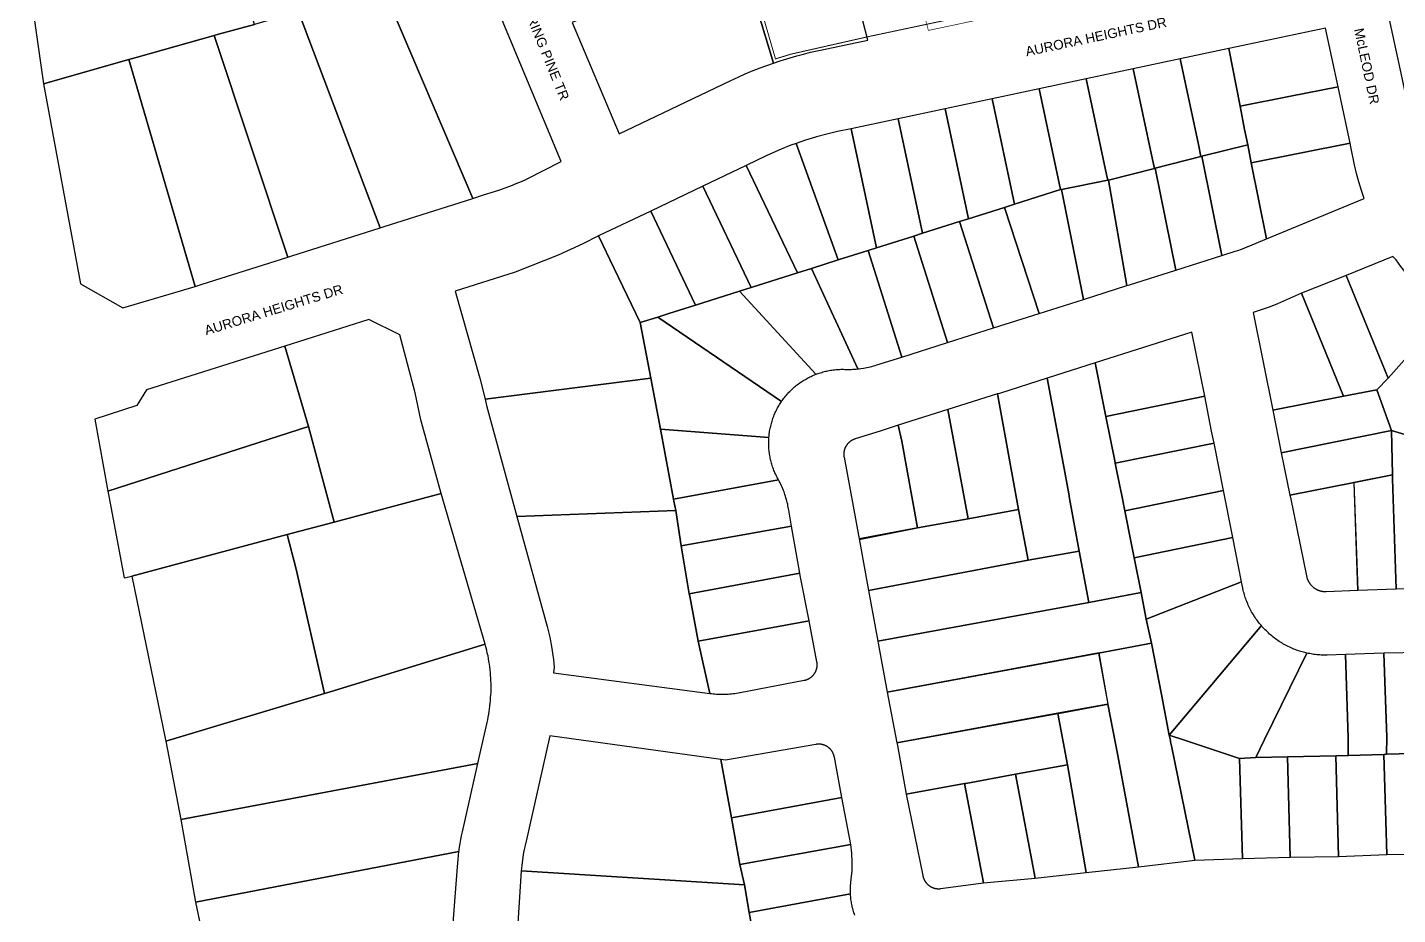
# Model space of a CAD drawing. Header units: metres. Extents: x 620457 to 624057, y 4872349 to 4874194.
# Drawn here: x 620647.1 to 621074.8, y 4872579.3 to 4872856.3 of the extents above; entities that cross this region are included whole.
import ezdxf

# ---------------------------------------------------------------- set-up
doc = ezdxf.new("R2010")
doc.units = ezdxf.units.M
doc.header["$LTSCALE"] = 10
doc.header["$MEASUREMENT"] = 0
doc.linetypes.add('DASHED', pattern=[0.75, 0.5, -0.25])
for name, color, linetype in [('Aurora_Parcel', 252, 'Continuous'), ('Cluster', 7, 'Continuous'), ('Conduit_Distribution_14WAY - 14_10mm', 1, 'DASHED'), ('LB-STNAMES', 141, 'Continuous')]:
    doc.layers.add(name, color=color, linetype=linetype)
doc.styles.get("Standard").update_dxf_attribs({"font": 'arial.ttf'})

msp = doc.modelspace()

# ---------------------------------------------------------------- linework, layer by layer
at = {"layer": 'Aurora_Parcel'}
for points in [[(620678.78, 4872846.22), (620681.01, 4872846.85), (620705.35, 4872853.74), (620706.72, 4872854.13), (620717.94, 4872857.19), (620707.8, 4872892.74), (620647.08, 4872873.69), (620652.1, 4872838.63), (620678.78, 4872846.22)], [(620789.51, 4872803.99), (620792.88, 4872805.06), (620794.54, 4872805.6), (620796.2, 4872806.18), (620798.04, 4872806.88), (620799.63, 4872807.53), (620801.27, 4872808.22), (620802.89, 4872808.93), (620813.69, 4872814.42), (620786.08, 4872880.63), (620768.06, 4872872.96), (620757.76, 4872869.59), (620786.09, 4872802.88), (620789.51, 4872803.99)], [(620866.51, 4872839.65), (620869.12, 4872840.86), (620871.13, 4872841.75), (620873.16, 4872842.6), (620875.83, 4872843.66), (620877.89, 4872844.42), (620879.96, 4872845.16), (620874.86, 4872861.98), (620874.63, 4872862.74), (620870.49, 4872876.43), (620870.31, 4872877.01), (620869.47, 4872879.8), (620817.17, 4872857.78), (620831.79, 4872823.06), (620866.51, 4872839.65)], [(620758.17, 4872794.02), (620786.09, 4872802.88), (620757.76, 4872869.59), (620732.7, 4872861.42), (620731.74, 4872861.15), (620757.25, 4872793.72), (620758.17, 4872794.02)], [(620882.05, 4872845.85), (620884.15, 4872846.51), (620887.24, 4872847.4), (620889.36, 4872847.97), (620891.5, 4872848.52), (620894.63, 4872849.2), (620909.49, 4872852.35), (620904.79, 4872870.54), (620874.63, 4872862.74), (620874.86, 4872861.98), (620879.96, 4872845.16), (620882.05, 4872845.85)], [(621112.38, 4872821.87), (621121.54, 4872825.24), (621109.92, 4872870.08), (621102.64, 4872867.48), (621102.51, 4872867.44), (621100.59, 4872866.82), (621100.41, 4872866.77), (621098.3, 4872866.14), (621096.19, 4872865.56), (621094.05, 4872864.99), (621091.92, 4872864.48), (621089.41, 4872863.91), (621071.91, 4872860.21), (621076.09, 4872840.5), (621080.96, 4872817.55), (621081.19, 4872816.52), (621081.43, 4872815.51), (621081.69, 4872814.5), (621082.03, 4872813.28), (621082.33, 4872812.26), (621082.65, 4872811.28), (621082.78, 4872810.9), (621112.38, 4872821.87)], [(620729.67, 4872784.99), (620757.25, 4872793.72), (620731.74, 4872861.15), (620719.79, 4872857.69), (620717.94, 4872857.19), (620706.72, 4872854.13), (620705.35, 4872853.74), (620728.4, 4872784.59), (620729.67, 4872784.99)], [(621056.23, 4872837.78), (621052.35, 4872856.06), (621032.56, 4872851.86), (621022.1, 4872849.65), (621025.65, 4872831.66), (621041.39, 4872834.81), (621056.23, 4872837.78)], [(620701.67, 4872776.13), (620728.4, 4872784.59), (620705.35, 4872853.74), (620681.01, 4872846.85), (620678.78, 4872846.22), (620699.43, 4872775.45), (620701.67, 4872776.13)], [(621025.65, 4872831.66), (621022.1, 4872849.65), (621006.98, 4872846.44), (621012.64, 4872819.72), (621013.44, 4872815.97), (621013.7, 4872816.04), (621028.02, 4872819.66), (621027.07, 4872824.45), (621025.65, 4872831.66)], [(620699.43, 4872775.45), (620678.78, 4872846.22), (620652.1, 4872838.63), (620663.68, 4872776.28), (620676.84, 4872768.78), (620699.43, 4872775.45)], [(620998.89, 4872812.27), (620998.3, 4872815.03), (620992.3, 4872843.33), (620977.63, 4872840.22), (620983.96, 4872810.33), (620984.34, 4872808.59), (620984.59, 4872808.65), (620998.89, 4872812.27)], [(621013.44, 4872815.97), (621012.64, 4872819.72), (621006.98, 4872846.44), (620992.3, 4872843.33), (620998.3, 4872815.03), (620998.89, 4872812.27), (620999.15, 4872812.34), (621013.44, 4872815.97)], [(620984.34, 4872808.59), (620983.96, 4872810.33), (620977.63, 4872840.22), (620962.96, 4872837.11), (620969.63, 4872805.64), (620969.87, 4872805.71), (620984.34, 4872808.59)], [(620969.63, 4872805.64), (620962.96, 4872837.11), (620948.28, 4872834), (620955.26, 4872801.11), (620969.63, 4872805.64)], [(621059.96, 4872820.17), (621056.98, 4872834.25), (621056.23, 4872837.78), (621041.39, 4872834.81), (621025.65, 4872831.66), (621027.07, 4872824.45), (621028.02, 4872819.66), (621029.15, 4872814), (621059.96, 4872820.17)], [(620940.88, 4872796.56), (620933.61, 4872830.89), (620918.93, 4872827.77), (620926.51, 4872792.02), (620938.1, 4872795.68), (620940.88, 4872796.56)], [(620952.08, 4872800.11), (620955.26, 4872801.11), (620948.28, 4872834), (620933.61, 4872830.89), (620940.88, 4872796.56), (620952.08, 4872800.11)], [(620926.51, 4872792.02), (620918.93, 4872827.77), (620904.26, 4872824.66), (620912.14, 4872787.47), (620923.79, 4872791.16), (620926.51, 4872792.02)], [(620912.14, 4872787.47), (620904.26, 4872824.66), (620899.93, 4872823.74), (620898.33, 4872823.39), (620896.63, 4872822.98), (620893.46, 4872822.15), (620891.74, 4872821.63), (620890.03, 4872821.1), (620887.06, 4872820.09), (620900.13, 4872783.68), (620909.5, 4872786.64), (620912.14, 4872787.47)], [(620900.13, 4872783.68), (620887.06, 4872820.09), (620885.42, 4872819.48), (620882.34, 4872818.26), (620880.74, 4872817.57), (620877.73, 4872816.2), (620871.42, 4872813.18), (620887.44, 4872779.67), (620891.84, 4872781.06), (620900.13, 4872783.68)], [(621029.15, 4872814), (621028.02, 4872819.66), (621013.7, 4872816.04), (621019.92, 4872785.08), (621024.08, 4872786.4), (621024.91, 4872786.68), (621026.12, 4872787.09), (621026.93, 4872787.4), (621028.07, 4872787.85), (621028.12, 4872787.88), (621033.9, 4872790.24), (621029.15, 4872814)], [(621064.41, 4872802.86), (621063.53, 4872805.42), (621063.11, 4872806.74), (621062.72, 4872808.08), (621062.02, 4872810.68), (621061.7, 4872812.04), (621061.39, 4872813.42), (621060.2, 4872819.03), (621059.96, 4872820.17), (621029.15, 4872814), (621033.9, 4872790.24), (621064.41, 4872802.86)], [(620887.44, 4872779.67), (620871.42, 4872813.18), (620857.89, 4872806.72), (620873, 4872775.09), (620887.44, 4872779.67)], [(621019.92, 4872785.08), (621013.7, 4872816.04), (621013.44, 4872815.97), (620999.15, 4872812.34), (621005.54, 4872780.52), (621019.92, 4872785.08)], [(620991.15, 4872775.97), (621005.54, 4872780.52), (620999.15, 4872812.34), (620998.89, 4872812.27), (620984.59, 4872808.65), (620990.3, 4872775.7), (620991.15, 4872775.97)], [(620873, 4872775.09), (620857.89, 4872806.72), (620841.65, 4872798.95), (620855.67, 4872769.61), (620869.41, 4872773.96), (620873, 4872775.09)], [(620976.77, 4872771.37), (620969.87, 4872805.71), (620969.63, 4872805.64), (620955.26, 4872801.11), (620952.08, 4872800.11), (620962.93, 4872766.99), (620976.77, 4872771.37)], [(620990.3, 4872775.7), (620984.59, 4872808.65), (620984.34, 4872808.59), (620969.87, 4872805.71), (620976.77, 4872771.37), (620990.3, 4872775.7)], [(620825.4, 4872791.19), (620830.24, 4872781.06), (620838.34, 4872764.12), (620843.84, 4872765.86), (620847.35, 4872766.97), (620855.67, 4872769.61), (620841.65, 4872798.95), (620825.4, 4872791.19)], [(620962.93, 4872766.99), (620952.08, 4872800.11), (620940.88, 4872796.56), (620938.1, 4872795.68), (620948.63, 4872762.46), (620962.93, 4872766.99)], [(620948.63, 4872762.46), (620938.1, 4872795.68), (620926.51, 4872792.02), (620923.79, 4872791.16), (620934.33, 4872757.94), (620948.63, 4872762.46)], [(620841.69, 4872746.74), (620838.34, 4872764.12), (620830.24, 4872781.06), (620825.4, 4872791.19), (620820.5, 4872788.71), (620812.74, 4872785.14), (620799.3, 4872779.84), (620780.57, 4872773.92), (620788.36, 4872746.8), (620789.99, 4872740.26), (620841.69, 4872746.74)], [(620934.33, 4872757.94), (620923.79, 4872791.16), (620912.14, 4872787.47), (620909.5, 4872786.64), (620920.03, 4872753.39), (620934.33, 4872757.94)], [(620920.03, 4872753.39), (620909.5, 4872786.64), (620900.13, 4872783.68), (620891.84, 4872781.06), (620906.3, 4872749.68), (620906.78, 4872749.74), (620907.27, 4872749.8), (620908.13, 4872749.92), (620908.65, 4872750.03), (620909.17, 4872750.13), (620909.67, 4872750.24), (620910.19, 4872750.35), (620910.69, 4872750.48), (620911.2, 4872750.62), (620911.7, 4872750.76), (620912.21, 4872750.92), (620920.03, 4872753.39)], [(621089.95, 4872767.23), (621088.08, 4872768.7), (621083.09, 4872773.21), (621080.03, 4872776.42), (621075.8, 4872781.68), (621074.39, 4872783.7), (621073.28, 4872784.78), (621058.76, 4872778.8), (621071.91, 4872746.82), (621089.95, 4872767.23)], [(620906.3, 4872749.68), (620891.84, 4872781.06), (620887.44, 4872779.67), (620873, 4872775.09), (620869.41, 4872773.96), (620893.18, 4872747.99), (620893.34, 4872748.05), (620893.5, 4872748.11), (620893.9, 4872748.25), (620894.28, 4872748.38), (620894.66, 4872748.5), (620895.04, 4872748.61), (620895.43, 4872748.73), (620895.82, 4872748.83), (620896.21, 4872748.93), (620896.6, 4872749.02), (620896.99, 4872749.1), (620897.39, 4872749.17), (620897.78, 4872749.24), (620898.21, 4872749.31), (620898.6, 4872749.36), (620899, 4872749.41), (620899.4, 4872749.45), (620899.8, 4872749.48), (620900.2, 4872749.51), (620900.61, 4872749.52), (620901.01, 4872749.55), (620901.41, 4872749.55), (620901.82, 4872749.55), (620902.21, 4872749.53), (620903.15, 4872749.52), (620903.69, 4872749.52), (620904.21, 4872749.53), (620904.72, 4872749.56), (620905.26, 4872749.59), (620905.78, 4872749.64), (620906.3, 4872749.68)], [(621068.31, 4872743.14), (621071.91, 4872746.82), (621058.76, 4872778.8), (621044.79, 4872773.33), (621057.92, 4872741.16), (621068.31, 4872743.14)], [(620893.18, 4872747.99), (620869.41, 4872773.96), (620855.67, 4872769.61), (620847.35, 4872766.97), (620843.84, 4872765.86), (620882.49, 4872739.5), (620882.53, 4872739.56), (620882.76, 4872739.89), (620882.99, 4872740.21), (620883.25, 4872740.55), (620883.5, 4872740.87), (620883.75, 4872741.18), (620884.01, 4872741.49), (620884.27, 4872741.79), (620884.54, 4872742.09), (620884.81, 4872742.38), (620885.08, 4872742.67), (620885.38, 4872742.96), (620885.67, 4872743.22), (620885.96, 4872743.51), (620886.28, 4872743.79), (620886.49, 4872743.98), (620886.58, 4872744.06), (620886.89, 4872744.31), (620887.2, 4872744.57), (620887.52, 4872744.81), (620887.84, 4872745.05), (620888.17, 4872745.29), (620888.49, 4872745.52), (620888.83, 4872745.74), (620889.16, 4872745.96), (620889.51, 4872746.17), (620889.93, 4872746.42), (620890.28, 4872746.62), (620890.63, 4872746.82), (620890.98, 4872747), (620891.34, 4872747.18), (620891.71, 4872747.36), (620892.07, 4872747.52), (620892.44, 4872747.69), (620892.81, 4872747.84), (620893.18, 4872747.99)], [(621057.92, 4872741.16), (621044.79, 4872773.33), (621037.34, 4872770.03), (621035.06, 4872769.1), (621029.72, 4872767.32), (621035.9, 4872736.84), (621057.92, 4872741.16)], [(621099.22, 4872760.93), (621097.75, 4872761.6), (621096.3, 4872762.55), (621094.92, 4872763.43), (621093.1, 4872764.72), (621091.76, 4872765.64), (621090.74, 4872766.6), (621089.95, 4872767.23), (621071.91, 4872746.82), (621068.31, 4872743.14), (621072.91, 4872730.42), (621080.49, 4872728.2), (621099.22, 4872760.93)], [(620776.2, 4872710.74), (620769.85, 4872733.81), (620768.16, 4872742.17), (620763.39, 4872760.27), (620753.66, 4872765.14), (620727.41, 4872756.78), (620734.82, 4872731.7), (620742.86, 4872701.85), (620776.2, 4872710.74)], [(620882.49, 4872739.5), (620843.84, 4872765.86), (620838.34, 4872764.12), (620841.69, 4872746.74), (620844.75, 4872730.83), (620878.55, 4872728.27), (620878.59, 4872728.68), (620878.63, 4872729.08), (620878.68, 4872729.48), (620878.73, 4872729.88), (620878.79, 4872730.26), (620878.86, 4872730.67), (620878.94, 4872731.06), (620879.02, 4872731.46), (620879.11, 4872731.85), (620879.21, 4872732.24), (620879.32, 4872732.65), (620879.43, 4872733.03), (620879.54, 4872733.42), (620879.67, 4872733.8), (620879.8, 4872734.18), (620879.93, 4872734.56), (620880.08, 4872734.94), (620880.23, 4872735.31), (620880.38, 4872735.68), (620880.54, 4872736.04), (620880.71, 4872736.41), (620880.9, 4872736.79), (620881.08, 4872737.15), (620881.27, 4872737.51), (620881.47, 4872737.86), (620881.67, 4872738.2), (620881.87, 4872738.55), (620882.08, 4872738.89), (620882.31, 4872739.23), (620882.49, 4872739.5)], [(621014.62, 4872741.19), (621010.59, 4872761.17), (620980.43, 4872751.56), (620983.77, 4872734.87), (621014.62, 4872741.19)], [(620734.82, 4872731.7), (620727.41, 4872756.78), (620684.23, 4872743.13), (620681.27, 4872738.26), (620668.14, 4872734.02), (620672.22, 4872711.56), (620734.82, 4872731.7)], [(620994.72, 4872679.86), (620992.55, 4872690.71), (620991.75, 4872694.82), (620989.69, 4872705.42), (620988.62, 4872710.66), (620988.44, 4872711.58), (620988.12, 4872713.05), (620986.67, 4872720.24), (620986.52, 4872721.03), (620983.77, 4872734.87), (620980.43, 4872751.56), (620965.42, 4872746.8), (620970.37, 4872720.3), (620972.18, 4872710.65), (620972.44, 4872709.2), (620975.37, 4872692.81), (620978.43, 4872676.81), (620994.72, 4872679.86)], [(620849.47, 4872705.44), (620848.92, 4872708.41), (620848.81, 4872708.99), (620844.75, 4872730.83), (620841.69, 4872746.74), (620789.99, 4872740.26), (620790.44, 4872738.24), (620799.83, 4872703.56), (620849.47, 4872705.44)], [(620975.37, 4872692.81), (620972.44, 4872709.2), (620972.18, 4872710.65), (620970.37, 4872720.3), (620965.42, 4872746.8), (620950.5, 4872742.05), (620949.95, 4872741.88), (620956.49, 4872705.76), (620959.44, 4872689.96), (620975.37, 4872692.81)], [(620956.49, 4872705.76), (620949.95, 4872741.88), (620934.43, 4872736.96), (620940.71, 4872702.86), (620956.49, 4872705.76)], [(621017.51, 4872726.48), (621016.77, 4872730.25), (621014.62, 4872741.19), (620983.77, 4872734.87), (620986.52, 4872721.03), (620986.67, 4872720.24), (621017.51, 4872726.48)], [(621072.91, 4872730.42), (621068.31, 4872743.14), (621057.92, 4872741.16), (621035.9, 4872736.84), (621038.49, 4872723.45), (621072.91, 4872730.42)], [(620940.71, 4872702.86), (620934.43, 4872736.96), (620918.94, 4872732.08), (620920.02, 4872727.1), (620924.93, 4872700.12), (620940.71, 4872702.86)], [(620924.93, 4872700.12), (620920.02, 4872727.1), (620918.94, 4872732.08), (620913.29, 4872730.28), (620905.53, 4872727.82), (620905.43, 4872727.79), (620905.33, 4872727.73), (620905.26, 4872727.72), (620905.18, 4872727.71), (620905.12, 4872727.67), (620905.01, 4872727.64), (620904.94, 4872727.59), (620904.85, 4872727.57), (620904.78, 4872727.54), (620904.7, 4872727.5), (620904.56, 4872727.43), (620904.45, 4872727.37), (620904.32, 4872727.29), (620904.25, 4872727.25), (620904.18, 4872727.2), (620904.11, 4872727.15), (620904.06, 4872727.1), (620903.97, 4872727.05), (620903.92, 4872727), (620903.83, 4872726.94), (620903.78, 4872726.91), (620903.69, 4872726.82), (620903.65, 4872726.78), (620903.51, 4872726.67), (620903.41, 4872726.63), (620903.38, 4872726.55), (620903.32, 4872726.5), (620903.26, 4872726.41), (620903.2, 4872726.36), (620903.1, 4872726.25), (620903.03, 4872726.16), (620902.97, 4872726.09), (620902.92, 4872726.02), (620902.84, 4872725.89), (620902.78, 4872725.82), (620902.73, 4872725.74), (620902.68, 4872725.66), (620902.64, 4872725.6), (620902.6, 4872725.51), (620902.55, 4872725.45), (620902.51, 4872725.38), (620902.47, 4872725.31), (620902.45, 4872725.21), (620902.39, 4872725.15), (620902.33, 4872725), (620902.31, 4872724.92), (620902.24, 4872724.77), (620902.2, 4872724.65), (620902.19, 4872724.59), (620902.17, 4872724.52), (620902.12, 4872724.42), (620902.08, 4872724.34), (620902.06, 4872724.26), (620902.06, 4872724.17), (620902.02, 4872724.01), (620902.01, 4872723.92), (620901.99, 4872723.86), (620901.95, 4872723.75), (620901.94, 4872723.69), (620901.93, 4872723.58), (620901.93, 4872723.47), (620901.93, 4872723.41), (620901.93, 4872723.32), (620901.93, 4872723.21), (620901.93, 4872723.14), (620901.92, 4872722.98), (620901.93, 4872722.9), (620901.93, 4872722.81), (620901.93, 4872722.72), (620901.93, 4872722.63), (620901.93, 4872722.55), (620901.94, 4872722.46), (620901.95, 4872722.39), (620901.95, 4872722.29), (620901.99, 4872722.2), (620902.01, 4872722.12), (620906.74, 4872696.65), (620906.77, 4872696.48), (620924.93, 4872700.12)], [(620679.68, 4872685.02), (620728.15, 4872697.94), (620742.86, 4872701.85), (620734.82, 4872731.7), (620672.22, 4872711.56), (620672.52, 4872709.95), (620677.28, 4872684.46), (620679.68, 4872685.02)], [(620881.55, 4872715.07), (620881.34, 4872715.44), (620881.15, 4872715.8), (620880.97, 4872716.15), (620880.79, 4872716.51), (620880.61, 4872716.89), (620880.45, 4872717.24), (620880.29, 4872717.61), (620880.14, 4872717.98), (620879.99, 4872718.35), (620879.86, 4872718.73), (620879.72, 4872719.11), (620879.59, 4872719.52), (620879.47, 4872719.9), (620879.36, 4872720.28), (620879.25, 4872720.67), (620879.15, 4872721.06), (620879.06, 4872721.45), (620878.97, 4872721.84), (620878.9, 4872722.24), (620878.82, 4872722.63), (620878.76, 4872723.03), (620878.7, 4872723.42), (620878.65, 4872723.85), (620878.6, 4872724.25), (620878.57, 4872724.65), (620878.54, 4872725.05), (620878.51, 4872725.45), (620878.5, 4872725.85), (620878.49, 4872726.25), (620878.49, 4872726.65), (620878.49, 4872727.05), (620878.51, 4872727.46), (620878.53, 4872727.86), (620878.55, 4872728.27), (620844.75, 4872730.83), (620848.81, 4872708.99), (620881.55, 4872715.07)], [(621061.22, 4872714.23), (621073.23, 4872716.66), (621072.91, 4872730.42), (621038.49, 4872723.45), (621041.2, 4872710.32), (621061.22, 4872714.23)], [(621086.25, 4872681.24), (621085.01, 4872726.97), (621080.49, 4872728.2), (621072.91, 4872730.42), (621073.23, 4872716.66), (621073.23, 4872715.39), (621074.34, 4872681.03), (621086.25, 4872681.24)], [(621020.43, 4872711.75), (621017.51, 4872726.48), (620986.67, 4872720.24), (620988.12, 4872713.05), (620988.44, 4872711.58), (620988.62, 4872710.66), (620989.69, 4872705.42), (621020.43, 4872711.75)], [(620885.56, 4872700.56), (620884.77, 4872705.54), (620884.62, 4872706.4), (620884.51, 4872706.92), (620884.42, 4872707.43), (620884.29, 4872707.95), (620884.16, 4872708.44), (620884.02, 4872708.94), (620883.88, 4872709.45), (620883.73, 4872709.95), (620883.56, 4872710.44), (620883.27, 4872711.28), (620883.07, 4872711.76), (620882.88, 4872712.25), (620882.69, 4872712.73), (620882.47, 4872713.2), (620882.27, 4872713.68), (620882.03, 4872714.14), (620881.79, 4872714.61), (620881.55, 4872715.07), (620848.81, 4872708.99), (620848.92, 4872708.41), (620849.47, 4872705.44), (620851.16, 4872694.44), (620885.56, 4872700.56)], [(621074.34, 4872681.03), (621073.23, 4872715.39), (621073.23, 4872716.66), (621061.12, 4872714.21), (621062.36, 4872680.6), (621074.34, 4872681.03)], [(620741.63, 4872648.92), (620789.99, 4872663.73), (620776.2, 4872710.74), (620742.86, 4872701.85), (620728.15, 4872697.94), (620731.01, 4872687.14), (620739.79, 4872648.4), (620741.63, 4872648.92)], [(621023.38, 4872697.05), (621020.43, 4872711.75), (620989.69, 4872705.42), (620991.75, 4872694.82), (620992.55, 4872690.71), (621023.38, 4872697.05)], [(621051.76, 4872680.17), (621051.87, 4872680.17), (621051.97, 4872680.17), (621052.08, 4872680.17), (621052.18, 4872680.17), (621052.26, 4872680.17), (621052.39, 4872680.17), (621052.51, 4872680.18), (621062.36, 4872680.6), (621061.22, 4872714.23), (621041.2, 4872710.32), (621041.37, 4872709.49), (621046.36, 4872685.1), (621046.4, 4872684.96), (621046.44, 4872684.83), (621046.46, 4872684.73), (621046.49, 4872684.66), (621046.49, 4872684.53), (621046.51, 4872684.42), (621046.58, 4872684.3), (621046.62, 4872684.23), (621046.63, 4872684.13), (621046.66, 4872684.02), (621046.73, 4872683.93), (621046.77, 4872683.84), (621046.83, 4872683.71), (621046.9, 4872683.63), (621046.92, 4872683.51), (621046.96, 4872683.4), (621047.04, 4872683.35), (621047.06, 4872683.24), (621047.11, 4872683.1), (621047.18, 4872683.04), (621047.22, 4872682.95), (621047.31, 4872682.86), (621047.34, 4872682.77), (621047.45, 4872682.65), (621047.5, 4872682.55), (621047.57, 4872682.48), (621047.63, 4872682.4), (621047.69, 4872682.32), (621047.76, 4872682.23), (621047.83, 4872682.16), (621047.9, 4872682.08), (621047.97, 4872682.03), (621048.05, 4872681.93), (621048.11, 4872681.89), (621048.23, 4872681.75), (621048.31, 4872681.66), (621048.39, 4872681.61), (621048.5, 4872681.54), (621048.55, 4872681.48), (621048.65, 4872681.41), (621048.72, 4872681.35), (621048.81, 4872681.29), (621048.89, 4872681.21), (621048.98, 4872681.17), (621049.07, 4872681.11), (621049.18, 4872681.03), (621049.29, 4872680.98), (621049.38, 4872680.93), (621049.45, 4872680.87), (621049.56, 4872680.83), (621049.66, 4872680.78), (621049.75, 4872680.74), (621049.86, 4872680.71), (621049.94, 4872680.65), (621050.04, 4872680.61), (621050.14, 4872680.58), (621050.28, 4872680.55), (621050.39, 4872680.49), (621050.5, 4872680.45), (621050.59, 4872680.44), (621050.69, 4872680.42), (621050.78, 4872680.37), (621050.89, 4872680.31), (621050.99, 4872680.3), (621051.07, 4872680.29), (621051.2, 4872680.27), (621051.33, 4872680.25), (621051.46, 4872680.23), (621051.56, 4872680.18), (621051.65, 4872680.17), (621051.76, 4872680.17)], [(620856.45, 4872664.7), (620853.83, 4872678.79), (620853.7, 4872679.51), (620851.26, 4872693.83), (620851.16, 4872694.44), (620849.47, 4872705.44), (620799.83, 4872703.56), (620809.37, 4872669.29), (620809.87, 4872667.19), (620810.14, 4872665.99), (620810.38, 4872664.79), (620810.61, 4872663.58), (620810.81, 4872662.38), (620811.13, 4872660.2), (620811.27, 4872658.98), (620811.39, 4872657.75), (620811.49, 4872656.53), (620811.32, 4872654.8), (620860.09, 4872648.37), (620856.45, 4872664.7)], [(620959.44, 4872689.96), (620956.49, 4872705.76), (620940.71, 4872702.86), (620924.93, 4872700.12), (620906.74, 4872696.65), (620906.72, 4872696.64), (620909.62, 4872680.54), (620959.44, 4872689.96)], [(620739.79, 4872648.4), (620731.01, 4872687.14), (620728.15, 4872697.94), (620679.68, 4872685.02), (620690.09, 4872634.4), (620690.3, 4872633.47), (620739.79, 4872648.4)], [(620888.2, 4872685.97), (620885.56, 4872700.56), (620851.16, 4872694.44), (620851.26, 4872693.83), (620853.7, 4872679.51), (620888.2, 4872685.97)], [(621026.06, 4872683.21), (621023.38, 4872697.05), (620992.55, 4872690.71), (620994.72, 4872679.86), (620994.93, 4872678.78), (620996.36, 4872671.61), (621026.06, 4872683.21)], [(620978.43, 4872676.81), (620975.37, 4872692.81), (620959.44, 4872689.96), (620909.62, 4872680.54), (620912.54, 4872664.73), (620978.43, 4872676.81)], [(620891.09, 4872671.08), (620888.34, 4872685.24), (620888.2, 4872685.97), (620853.7, 4872679.51), (620853.83, 4872678.79), (620856.45, 4872664.7), (620891.09, 4872671.08)], [(621032.29, 4872669.55), (621032, 4872669.88), (621031.7, 4872670.24), (621031.43, 4872670.58), (621031.15, 4872670.96), (621030.88, 4872671.31), (621030.61, 4872671.68), (621030.36, 4872672.06), (621030.11, 4872672.43), (621029.69, 4872673.1), (621029.46, 4872673.49), (621029.24, 4872673.89), (621029.02, 4872674.28), (621028.8, 4872674.68), (621028.6, 4872675.09), (621028.41, 4872675.5), (621028.21, 4872675.9), (621028.04, 4872676.32), (621027.75, 4872677.05), (621027.57, 4872677.47), (621027.42, 4872677.9), (621027.27, 4872678.32), (621027.12, 4872678.75), (621027, 4872679.19), (621026.87, 4872679.63), (621026.75, 4872680.07), (621026.64, 4872680.51), (621026.47, 4872681.27), (621026.06, 4872683.21), (620996.36, 4872671.61), (620997.97, 4872664.03), (621001.08, 4872648.03), (621003.55, 4872635.33), (621032.29, 4872669.55)], [(620981.48, 4872660.93), (620997.97, 4872664.03), (620996.36, 4872671.61), (620994.93, 4872678.78), (620994.72, 4872679.86), (620978.43, 4872676.81), (620912.54, 4872664.73), (620912.66, 4872664.1), (620915.46, 4872648.73), (620981.48, 4872660.93)], [(620864.29, 4872648.13), (620864.83, 4872648.15), (620865.35, 4872648.16), (620865.88, 4872648.19), (620866.4, 4872648.23), (620866.92, 4872648.27), (620867.44, 4872648.33), (620867.97, 4872648.4), (620868.48, 4872648.47), (620869, 4872648.56), (620869.46, 4872648.64), (620869.55, 4872648.66), (620889.59, 4872652.47), (620889.7, 4872652.49), (620889.78, 4872652.51), (620889.87, 4872652.53), (620889.95, 4872652.55), (620890.03, 4872652.57), (620890.12, 4872652.61), (620890.19, 4872652.62), (620890.27, 4872652.65), (620890.36, 4872652.68), (620890.44, 4872652.71), (620890.52, 4872652.74), (620890.62, 4872652.78), (620890.7, 4872652.82), (620890.78, 4872652.85), (620890.86, 4872652.89), (620890.94, 4872652.93), (620891.01, 4872652.97), (620891.09, 4872653.01), (620891.16, 4872653.05), (620891.23, 4872653.1), (620891.31, 4872653.14), (620891.38, 4872653.18), (620891.47, 4872653.25), (620891.54, 4872653.3), (620891.61, 4872653.35), (620891.68, 4872653.41), (620891.75, 4872653.46), (620891.82, 4872653.51), (620891.89, 4872653.57), (620891.95, 4872653.63), (620892.02, 4872653.68), (620892.08, 4872653.74), (620892.14, 4872653.8), (620892.21, 4872653.88), (620892.27, 4872653.94), (620892.33, 4872654.01), (620892.39, 4872654.07), (620892.45, 4872654.14), (620892.5, 4872654.2), (620892.56, 4872654.27), (620892.61, 4872654.34), (620892.67, 4872654.41), (620892.72, 4872654.48), (620892.77, 4872654.55), (620892.82, 4872654.64), (620892.86, 4872654.71), (620892.92, 4872654.77), (620892.95, 4872654.86), (620893, 4872654.93), (620893.04, 4872655.01), (620893.08, 4872655.09), (620893.12, 4872655.16), (620893.16, 4872655.24), (620893.19, 4872655.32), (620893.23, 4872655.4), (620893.27, 4872655.5), (620893.3, 4872655.58), (620893.33, 4872655.67), (620893.36, 4872655.75), (620893.38, 4872655.83), (620893.41, 4872655.91), (620893.43, 4872656), (620893.45, 4872656.08), (620893.49, 4872656.16), (620893.5, 4872656.24), (620893.52, 4872656.33), (620893.54, 4872656.43), (620893.55, 4872656.51), (620893.57, 4872656.61), (620893.58, 4872656.69), (620893.59, 4872656.78), (620893.6, 4872656.87), (620893.61, 4872656.96), (620893.61, 4872657.04), (620893.62, 4872657.13), (620893.62, 4872657.21), (620893.62, 4872657.3), (620893.62, 4872657.41), (620893.62, 4872657.5), (620893.62, 4872657.59), (620893.61, 4872657.68), (620893.61, 4872657.76), (620893.59, 4872657.85), (620893.58, 4872657.94), (620893.57, 4872658.02), (620893.56, 4872658.1), (620893.54, 4872658.2), (620893.53, 4872658.27), (620891.09, 4872671.08), (620856.45, 4872664.7), (620860.09, 4872648.37), (620860.59, 4872648.32), (620861.13, 4872648.26), (620861.65, 4872648.21), (620862.18, 4872648.18), (620862.7, 4872648.16), (620863.23, 4872648.14), (620863.77, 4872648.13), (620864.29, 4872648.13)], [(621030.52, 4872628.42), (621033.25, 4872633.97), (621046.47, 4872660.97), (621045.89, 4872661.11), (621045.44, 4872661.22), (621045.02, 4872661.34), (621044.57, 4872661.47), (621044.15, 4872661.61), (621043.71, 4872661.76), (621043.28, 4872661.91), (621042.85, 4872662.06), (621042.43, 4872662.23), (621042.01, 4872662.41), (621041.59, 4872662.59), (621041.18, 4872662.78), (621040.63, 4872663.04), (621040.22, 4872663.26), (621039.82, 4872663.46), (621039.42, 4872663.68), (621039.03, 4872663.9), (621038.63, 4872664.13), (621038.24, 4872664.38), (621037.84, 4872664.63), (621037.48, 4872664.88), (621037.1, 4872665.15), (621036.73, 4872665.41), (621036.37, 4872665.68), (621035.89, 4872666.06), (621035.54, 4872666.35), (621035.18, 4872666.64), (621034.84, 4872666.93), (621034.5, 4872667.25), (621034.17, 4872667.56), (621033.84, 4872667.87), (621033.52, 4872668.19), (621033.2, 4872668.53), (621032.9, 4872668.86), (621032.59, 4872669.2), (621032.29, 4872669.55), (621003.55, 4872635.33), (621008.25, 4872633.78), (621025.44, 4872628.11), (621030.52, 4872628.42)], [(620787.68, 4872626.54), (620788.1, 4872628.4), (620790.59, 4872639.35), (620790.77, 4872640.14), (620790.93, 4872641), (620791.09, 4872641.86), (620791.16, 4872642), (620791.24, 4872642.72), (620791.36, 4872643.62), (620791.47, 4872644.45), (620791.55, 4872645.34), (620791.65, 4872646.13), (620791.69, 4872647.05), (620791.76, 4872647.93), (620791.8, 4872648.79), (620791.81, 4872649.67), (620791.82, 4872650.52), (620791.81, 4872651.44), (620791.78, 4872652.31), (620791.74, 4872653.18), (620791.68, 4872654.06), (620791.61, 4872654.91), (620791.52, 4872655.79), (620791.41, 4872656.66), (620791.29, 4872657.52), (620791.16, 4872658.39), (620791.03, 4872659.25), (620790.9, 4872660.08), (620790.62, 4872660.95), (620790.48, 4872661.81), (620790.22, 4872662.97), (620789.99, 4872663.73), (620741.63, 4872648.92), (620739.79, 4872648.4), (620690.3, 4872633.47), (620695.02, 4872609.04), (620787.68, 4872626.54)], [(621011.53, 4872596.3), (621004.22, 4872632.01), (621003.97, 4872633.26), (621003.88, 4872633.74), (621003.55, 4872635.33), (621001.08, 4872648.03), (620997.97, 4872664.03), (620981.48, 4872660.93), (620984.37, 4872645.03), (620987.46, 4872628.96), (620993.91, 4872594.29), (621011.53, 4872596.3)], [(620968.8, 4872642.12), (620968.96, 4872642.15), (620984.49, 4872645.01), (620981.63, 4872661.04), (620915.46, 4872648.73), (620918.51, 4872632.92), (620968.8, 4872642.12)], [(621052.7, 4872660.34), (621052.35, 4872660.34), (621051.89, 4872660.34), (621051.45, 4872660.35), (621050.99, 4872660.37), (621050.54, 4872660.39), (621050.09, 4872660.41), (621049.63, 4872660.45), (621049.16, 4872660.52), (621048.71, 4872660.57), (621048.27, 4872660.65), (621047.83, 4872660.71), (621047.37, 4872660.8), (621046.93, 4872660.87), (621046.47, 4872660.97), (621033.25, 4872633.97), (621030.52, 4872628.42), (621040.49, 4872628.55), (621055.55, 4872628.88), (621059.42, 4872629.03), (621059.4, 4872634.53), (621058.59, 4872660.5), (621052.81, 4872660.34), (621052.7, 4872660.34)], [(621070.53, 4872629.29), (621071.39, 4872629.46), (621071.42, 4872634.63), (621070.48, 4872660.91), (621058.59, 4872660.5), (621059.4, 4872634.53), (621059.42, 4872629.03), (621070.53, 4872629.29)], [(621083.26, 4872629.68), (621083.09, 4872634.13), (621082.49, 4872661.17), (621070.48, 4872660.91), (621071.42, 4872634.63), (621071.39, 4872629.46), (621083.26, 4872629.68)], [(620939.6, 4872620.22), (620940.07, 4872620.3), (620955.57, 4872623.16), (620971.72, 4872626.08), (620968.8, 4872642.12), (620968.79, 4872642.18), (620918.51, 4872632.92), (620918.68, 4872632.1), (620921.43, 4872616.92), (620939.6, 4872620.22)], [(620993.91, 4872594.29), (620987.46, 4872628.96), (620984.37, 4872645.03), (620968.79, 4872642.18), (620968.8, 4872642.12), (620971.72, 4872626.08), (620977.56, 4872592.49), (620993.91, 4872594.29)], [(620869.5, 4872594.94), (620866.85, 4872609.55), (620863.5, 4872627.75), (620810.16, 4872635.15), (620802.54, 4872601.3), (620802.45, 4872601.15), (620802.31, 4872600.46), (620802.12, 4872599.61), (620801.97, 4872598.75), (620801.71, 4872597.29), (620801.6, 4872596.37), (620801.5, 4872595.59), (620801.4, 4872594.69), (620801.23, 4872593.04), (620870.9, 4872588.61), (620869.5, 4872594.94)], [(621026.39, 4872596.8), (621025.44, 4872628.11), (621008.25, 4872633.78), (621003.55, 4872635.33), (621003.88, 4872633.74), (621003.97, 4872633.26), (621004.22, 4872632.01), (621011.53, 4872596.3), (621026.39, 4872596.8)], [(620894.27, 4872632.55), (620894.18, 4872632.55), (620894.07, 4872632.55), (620893.99, 4872632.55), (620893.92, 4872632.54), (620893.82, 4872632.54), (620893.74, 4872632.53), (620893.67, 4872632.53), (620893.56, 4872632.52), (620893.48, 4872632.51), (620893.39, 4872632.49), (620893.28, 4872632.48), (620893.22, 4872632.47), (620865.02, 4872627.52), (620863.5, 4872627.75), (620866.85, 4872609.55), (620901.34, 4872615.87), (620898.99, 4872628.49), (620898.95, 4872628.61), (620898.93, 4872628.73), (620898.91, 4872628.87), (620898.88, 4872628.93), (620898.86, 4872629.04), (620898.8, 4872629.17), (620898.78, 4872629.28), (620898.75, 4872629.35), (620898.71, 4872629.44), (620898.65, 4872629.59), (620898.6, 4872629.69), (620898.56, 4872629.77), (620898.53, 4872629.85), (620898.48, 4872629.93), (620898.44, 4872630.01), (620898.41, 4872630.08), (620898.36, 4872630.16), (620898.32, 4872630.2), (620898.28, 4872630.29), (620898.21, 4872630.37), (620898.16, 4872630.48), (620898.12, 4872630.53), (620898.06, 4872630.61), (620898.02, 4872630.67), (620897.95, 4872630.74), (620897.9, 4872630.8), (620897.86, 4872630.87), (620897.78, 4872630.93), (620897.72, 4872631.01), (620897.64, 4872631.05), (620897.58, 4872631.12), (620897.5, 4872631.19), (620897.46, 4872631.25), (620897.39, 4872631.3), (620897.34, 4872631.36), (620897.27, 4872631.4), (620897.2, 4872631.47), (620897.13, 4872631.52), (620897.06, 4872631.58), (620896.99, 4872631.63), (620896.92, 4872631.66), (620896.83, 4872631.75), (620896.76, 4872631.79), (620896.7, 4872631.81), (620896.61, 4872631.9), (620896.55, 4872631.93), (620896.47, 4872631.95), (620896.41, 4872632.03), (620896.3, 4872632.05), (620896.23, 4872632.07), (620896.15, 4872632.11), (620896.05, 4872632.14), (620895.97, 4872632.19), (620895.89, 4872632.22), (620895.81, 4872632.25), (620895.73, 4872632.28), (620895.64, 4872632.31), (620895.57, 4872632.33), (620895.49, 4872632.36), (620895.4, 4872632.38), (620895.32, 4872632.4), (620895.25, 4872632.42), (620895.15, 4872632.45), (620895.04, 4872632.47), (620894.97, 4872632.48), (620894.85, 4872632.49), (620894.78, 4872632.5), (620894.71, 4872632.51), (620894.6, 4872632.52), (620894.53, 4872632.53), (620894.44, 4872632.54), (620894.36, 4872632.54), (620894.27, 4872632.55)], [(621071.42, 4872598.08), (621070.53, 4872629.29), (621059.42, 4872629.03), (621055.55, 4872628.88), (621056.41, 4872597.43), (621071.42, 4872598.08)], [(621086.4, 4872598.26), (621085.56, 4872629.68), (621083.26, 4872629.68), (621071.39, 4872629.46), (621070.53, 4872629.29), (621071.42, 4872598.08), (621086.4, 4872598.26)], [(620781.77, 4872598.99), (620781.82, 4872599.38), (620781.84, 4872599.76), (620782.16, 4872601.56), (620782.39, 4872602.76), (620782.61, 4872603.97), (620782.87, 4872605.17), (620787.68, 4872626.54), (620695.02, 4872609.04), (620699.58, 4872583.21), (620781.77, 4872598.99)], [(620977.56, 4872592.49), (620971.72, 4872626.08), (620955.57, 4872623.16), (620961.63, 4872590.75), (620977.56, 4872592.49)], [(621041.31, 4872597.22), (621040.49, 4872628.55), (621030.52, 4872628.42), (621025.44, 4872628.11), (621026.39, 4872596.8), (621041.31, 4872597.22)], [(621056.41, 4872597.43), (621055.55, 4872628.88), (621040.49, 4872628.55), (621041.31, 4872597.22), (621056.41, 4872597.43)], [(620961.63, 4872590.75), (620955.57, 4872623.16), (620940.07, 4872620.3), (620939.6, 4872620.22), (620945.54, 4872589.29), (620961.63, 4872590.75)], [(620945.54, 4872589.29), (620939.6, 4872620.22), (620921.43, 4872616.92), (620926.59, 4872591.57), (620926.64, 4872591.35), (620926.66, 4872591.27), (620926.68, 4872591.18), (620926.7, 4872591.1), (620926.73, 4872591.01), (620926.76, 4872590.94), (620926.79, 4872590.85), (620926.82, 4872590.77), (620926.84, 4872590.68), (620926.87, 4872590.6), (620926.94, 4872590.46), (620926.96, 4872590.38), (620927.01, 4872590.29), (620927.03, 4872590.22), (620927.08, 4872590.13), (620927.12, 4872590.07), (620927.16, 4872589.99), (620927.19, 4872589.91), (620927.24, 4872589.84), (620927.3, 4872589.75), (620927.37, 4872589.64), (620927.42, 4872589.57), (620927.47, 4872589.49), (620927.52, 4872589.42), (620927.6, 4872589.33), (620927.68, 4872589.22), (620927.74, 4872589.16), (620927.8, 4872589.08), (620927.86, 4872589.02), (620927.96, 4872588.91), (620928.02, 4872588.85), (620928.09, 4872588.79), (620928.16, 4872588.74), (620928.21, 4872588.67), (620928.29, 4872588.61), (620928.35, 4872588.56), (620928.42, 4872588.5), (620928.48, 4872588.44), (620928.56, 4872588.4), (620928.68, 4872588.31), (620928.76, 4872588.27), (620928.83, 4872588.21), (620928.89, 4872588.15), (620928.97, 4872588.13), (620929.05, 4872588.08), (620929.12, 4872588.03), (620929.2, 4872588), (620929.27, 4872587.95), (620929.35, 4872587.91), (620929.47, 4872587.87), (620929.57, 4872587.81), (620929.65, 4872587.78), (620929.74, 4872587.75), (620929.81, 4872587.73), (620929.89, 4872587.69), (620929.98, 4872587.65), (620930.07, 4872587.62), (620930.15, 4872587.6), (620930.23, 4872587.59), (620930.37, 4872587.55), (620930.46, 4872587.53), (620930.54, 4872587.5), (620930.63, 4872587.48), (620930.71, 4872587.47), (620930.8, 4872587.47), (620930.89, 4872587.45), (620930.97, 4872587.44), (620931.07, 4872587.42), (620931.15, 4872587.42), (620931.3, 4872587.42), (620931.39, 4872587.41), (620931.48, 4872587.41), (620931.56, 4872587.41), (620931.65, 4872587.41), (620931.74, 4872587.42), (620931.82, 4872587.42), (620931.91, 4872587.42), (620932, 4872587.42), (620932.08, 4872587.44), (620945.54, 4872589.29)], [(620904.09, 4872601.26), (620901.34, 4872615.87), (620866.85, 4872609.55), (620869.5, 4872594.94), (620904.09, 4872601.26)], [(620904.02, 4872585.85), (620904.06, 4872588.19), (620904.23, 4872590.53), (620904.51, 4872592.86), (620904.54, 4872595.67), (620904.41, 4872598.47), (620904.09, 4872601.26), (620869.5, 4872594.94), (620870.9, 4872588.61), (620872.41, 4872579.97), (620904.02, 4872585.85)], [(620779.58, 4872571.25), (620781.35, 4872594.23), (620781.51, 4872596.53), (620781.63, 4872597.76), (620781.77, 4872598.99), (620699.58, 4872583.21), (620705.03, 4872556.96), (620779.58, 4872571.25)], [(620875.27, 4872563.91), (620872.41, 4872579.97), (620870.9, 4872588.61), (620801.23, 4872593.04), (620799.11, 4872560.29), (620875.27, 4872563.91)]]:
    msp.add_lwpolyline(points, close=True, dxfattribs=at)
msp.add_lwpolyline([(620905.37, 4872579.17), (620905.23, 4872579.56), (620905.1, 4872579.93), (620905.01, 4872580.34), (620904.88, 4872580.73), (620904.72, 4872581.26), (620904.59, 4872581.66), (620904.53, 4872582.06), (620904.45, 4872582.46), (620904.37, 4872582.86), (620904.3, 4872583.23), (620904.23, 4872583.67), (620904.18, 4872584.08), (620904.11, 4872584.49), (620904.09, 4872584.9), (620904.04, 4872585.31), (620904.02, 4872585.85), (620872.41, 4872579.97), (620875.27, 4872563.91)], dxfattribs=at)
at = {"layer": 'Cluster', "linetype": 'DASHED', "const_width": 0.3, "flags": 128}
msp.add_lwpolyline([(620836.89, 4872953.14), (620836.89, 4872953.14), (620860.03, 4872973.02), (620860.03, 4872973.02), (620870.14, 4872964.09), (620881.83, 4872946.43), (620887.47, 4872930.24), (620912.1, 4872928.94), (620939.4, 4872936.23), (620943.43, 4872925.85), (620945.32, 4872920.71), (621004.59, 4872910.55), (621009.36, 4872907.45), (621015.95, 4872875.95), (620928.86, 4872857.48), (620909.27, 4872853.33), (620885.43, 4872847.93), (620880.61, 4872846.46), (620858.76, 4872921.66), (620847.72, 4872944.53)], close=True, dxfattribs=at)
at = {"layer": 'Conduit_Distribution_14WAY - 14_10mm', "const_width": 0.2, "flags": 128}
msp.add_lwpolyline([(620926.81, 4872861.24), (620927.59, 4872858.24), (620928.33, 4872855.33), (621004.29, 4872871.44)], dxfattribs=at)

# ---------------------------------------------------------------- texts
at = {"layer": 'LB-STNAMES', "color": 7}
for s, rotation, p in [('WHISPERING PINE TR', 292.1674, (620796.69, 4872874.56)), ('AURORA HEIGHTS DR', 11.9667, (620959, 4872847.25)), ('McLEOD DR', 281.9805, (621061.22, 4872855.71)), ('AURORA HEIGHTS DR', 16.9685, (620702.89, 4872760.16))]:
    msp.add_text(s, height=3, rotation=rotation, dxfattribs=at).set_placement(p)

doc.saveas('drawing.dxf')
